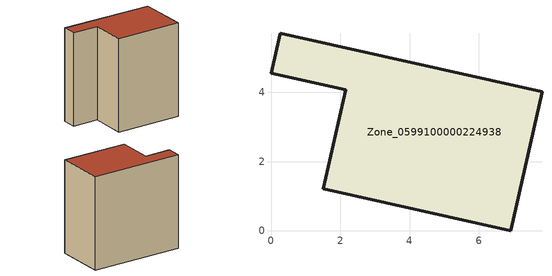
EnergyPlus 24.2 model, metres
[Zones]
Zone_0599100000224938
 floor ground (C_G): 0,4.55 0.27,5.71 7.82,4.01 6.92,0 1.51,1.22 2.15,4.07 z0
 wall outside (C_F): 6.92,0 7.82,4.01 0.27,5.71 0,4.55 2.15,4.07 1.51,1.22 6.92,0 z0:7.77
 roof outside (C_R): 0.27,5.71 0,4.55 2.15,4.07 1.51,1.22 6.92,0 7.82,4.01 z7.77
[BUILDING]
Pand.0599100000224938: North Axis=0; Terrain=City; Loads Convergence Tolerance Value=0.04; Temperature Convergence Tolerance Value=0.4; Solar Distribution=FullExterior; Maximum Number of Warmup Days=25; Minimum Number of Warmup Days=1
[Site:Location]
Rotterdam.The.Hague.AP_ZH_NLD Design_Conditions: Latitude=51.96; Longitude=4.45; Time Zone=1; Elevation=-4.5
[SITE:GROUNDTEMPERATURE:BUILDINGSURFACE]
18, 18, 18, 18, 18, 18, 18, 18, 18, 18, 18, 18
[MATERIAL] Thermal Absorptance=0.9; Solar Absorptance=0.7; Visible Absorptance=0.7
Name | Roughness | Thickness | Conductivity | Density | Specific Heat
G.TI.1946 | MediumSmooth | 0.15 | 1 | 540 | 1210
F.TI.1946 | Rough | 0.3 | 0.857143 | 1920 | 840
R.TI.1946 | MediumRough | 0.2 | 0.1 | 1500 | 1000
[CONSTRUCTION]
C_G: G.TI.1946
C_F: F.TI.1946
C_R: R.TI.1946
[ZONE]
Zone_0599100000224938: Type=1; Multiplier=1; Ceiling Height=Autocalculate; Volume=Autocalculate; Floor Area=autocalculate; Part of Total Floor Area=Yes
[ZONEINFILTRATION:DESIGNFLOWRATE]
Infil_Zone_0599100000224938: Zone or ZoneList or Space or SpaceList=Zone_0599100000224938; Schedule=AlwaysOn; Design Flow Rate Calculation Method=Flow/Area; Flow Rate per Floor Area=0.003; Constant Term Coefficient=1; Temperature Term Coefficient=0; Velocity Term Coefficient=0; Velocity Squared Term Coefficient=0
[HVACTEMPLATE:ZONE:IDEALLOADSAIRSYSTEM]
Zone_0599100000224938: Maximum Heating Supply Air Temperature=50; Minimum Cooling Supply Air Temperature=13; Maximum Heating Supply Air Humidity Ratio=0.0156; Minimum Cooling Supply Air Humidity Ratio=0.0077; Heating Limit=NoLimit; Cooling Limit=NoLimit; Dehumidification Control Type=ConstantSensibleHeatRatio; Cooling Sensible Heat Ratio=0.7; Dehumidification Setpoint=60; Humidification Control Type=None; Humidification Setpoint=30; Outdoor Air Method=None; Outdoor Air Flow Rate per Person=0.00944; Outdoor Air Flow Rate per Zone Floor Area=0; Outdoor Air Flow Rate per Zone=0; Demand Controlled Ventilation Type=None; Outdoor Air Economizer Type=NoEconomizer; Heat Recovery Type=None; Sensible Heat Recovery Effectiveness=0.7; Latent Heat Recovery Effectiveness=0.65
[ZONECONTROL:THERMOSTAT]
ThermostatControl_Zone_0599100000224938: Zone or ZoneList=Zone_0599100000224938; Control Type Schedule=DualSetpointControlType; Control 1=Thermostat_Zone_0599100000224938; Temperature Difference Between Cutout And Setpoint=0
[THERMOSTATSETPOINT:DUALSETPOINT]
Thermostat_Zone_0599100000224938: Heating Setpoint Temperature Schedule=HeatingSetpoint_Zone_0599100000224938; Cooling Setpoint Temperature Schedule=CoolingSetpoint_Zone_0599100000224938
[SCHEDULE:COMPACT]
HeatingSetpoint_Zone_0599100000224938: Through: 12/31, For: AllDays, Until: 24:00, 21
CoolingSetpoint_Zone_0599100000224938: Through: 12/31, For: AllDays, Until: 24:00, 24
DualSetpointControlType: Through: 12/31, For: AllDays, Until: 24:00, 4
AlwaysOn: Through: 12/31, For: AllDays, Until: 24:00, 1
